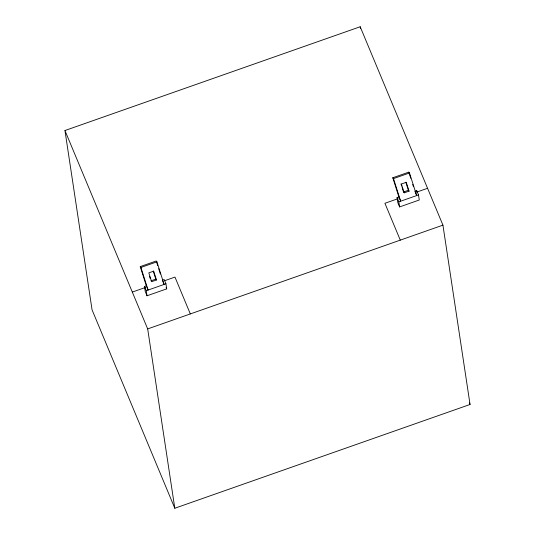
<?xml version="1.0" encoding="UTF-8"?>
<svg xmlns="http://www.w3.org/2000/svg" width="535" height="535" viewBox="0 0 535 535"><rect width="100%" height="100%" fill="white"/><g stroke="black" fill="none" stroke-linecap="round" stroke-linejoin="round"><path stroke-width="0.8" d="M64.949 130.527L360.195 26.75L442.933 225.141L470.051 404.473L174.805 508.25L92.067 309.859L64.949 130.527L147.68 328.918L174.805 508.25M392.797 177.747L408.807 172.123L409.502 172.979L416.678 195.576L414.906 191.323L416.745 190.681L418.517 194.927L419.279 200.003L399.598 206.925L397.826 202.671L397.057 197.596L398.896 196.954L400.668 201.2L393.492 178.603L392.797 177.747L398.896 196.954M140.224 266.604L156.233 260.98L156.929 261.836L164.105 284.433L162.332 280.179L164.171 279.531L165.944 283.784L166.713 288.86L147.025 295.781L145.252 291.528L144.483 286.452L146.322 285.804L148.095 290.057L140.919 267.46L140.224 266.604L146.322 285.804M140.919 267.46L156.929 261.836M393.492 178.603L409.502 172.979M150.944 280.842L155.799 279.136L156.494 279.992L151.639 281.698L148.83 272.863L153.685 271.158L156.494 279.992M409.068 191.135L408.372 190.279L403.517 191.985L404.213 192.841L409.068 191.135L406.259 182.301L401.404 184.007L404.213 192.841M132.319 292.077L145.5 287.442M164.887 280.628L174.965 277.083L190.326 313.931M398.1 198.652L384.919 203.287L400.287 240.135M416.712 192.112L427.565 188.3M399.598 206.925L398.829 201.849L418.517 194.927M147.025 295.781L146.262 290.706L165.944 283.784M147.68 328.918L442.933 225.141M397.057 197.596L398.829 201.849M469.409 402.935L470.051 404.473M166.118 287.442L166.713 288.86M144.483 286.452L146.262 290.706M408.807 172.123L410.76 178.269M412.712 184.408L413.441 186.715M405.797 182.181L408.372 190.279M400.942 183.886L401.645 186.093M402.113 187.564L403.283 191.249M156.474 261.742L157.698 265.587M158.674 268.657L160.38 274.034M153.231 271.038L155.799 279.136M149.539 276.421L150.241 278.628M416.745 190.681L416.959 192.125M360.195 26.75L360.45 28.402"/></g></svg>
